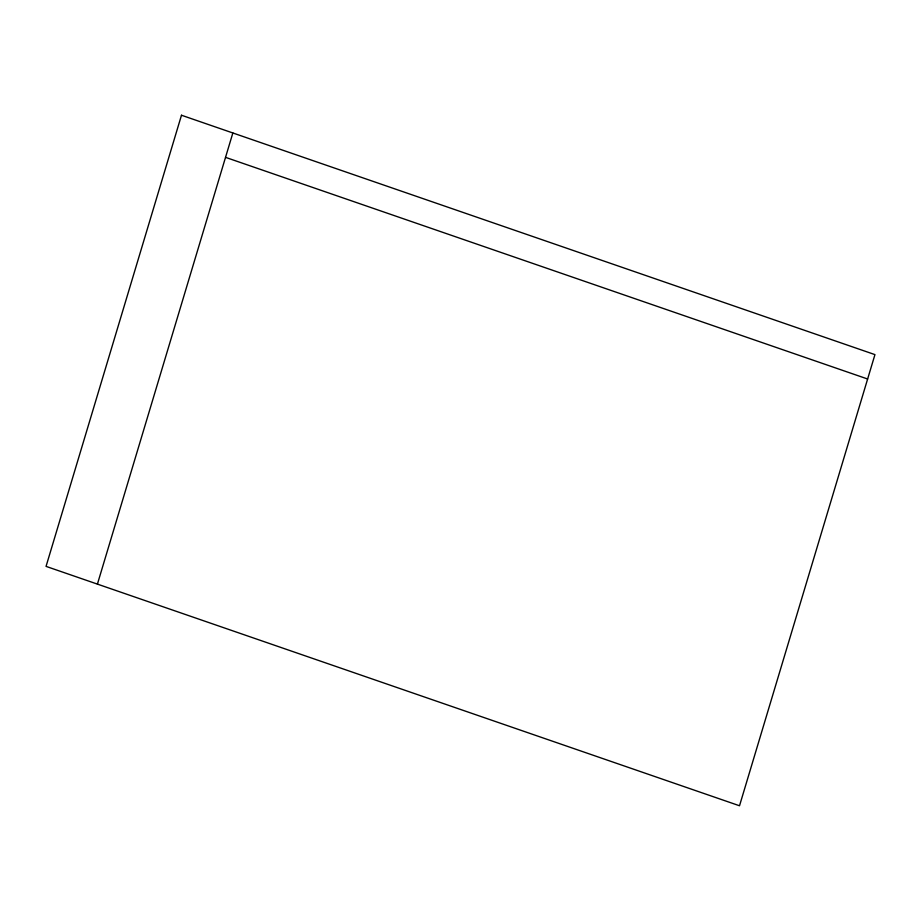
<?xml version="1.0" encoding="UTF-8"?>
<svg xmlns="http://www.w3.org/2000/svg" width="921" height="921" viewBox="0 0 921 921"><rect width="100%" height="100%" fill="white"/><g stroke="black" fill="none" stroke-linecap="round" stroke-linejoin="round"><path stroke-width="1.38" d="M97.419 584.11L232.852 132.969M225.53 157.353L867.628 379.003M181.483 115.24L46.05 566.38L739.517 805.76L874.95 354.62L181.483 115.24"/></g></svg>
